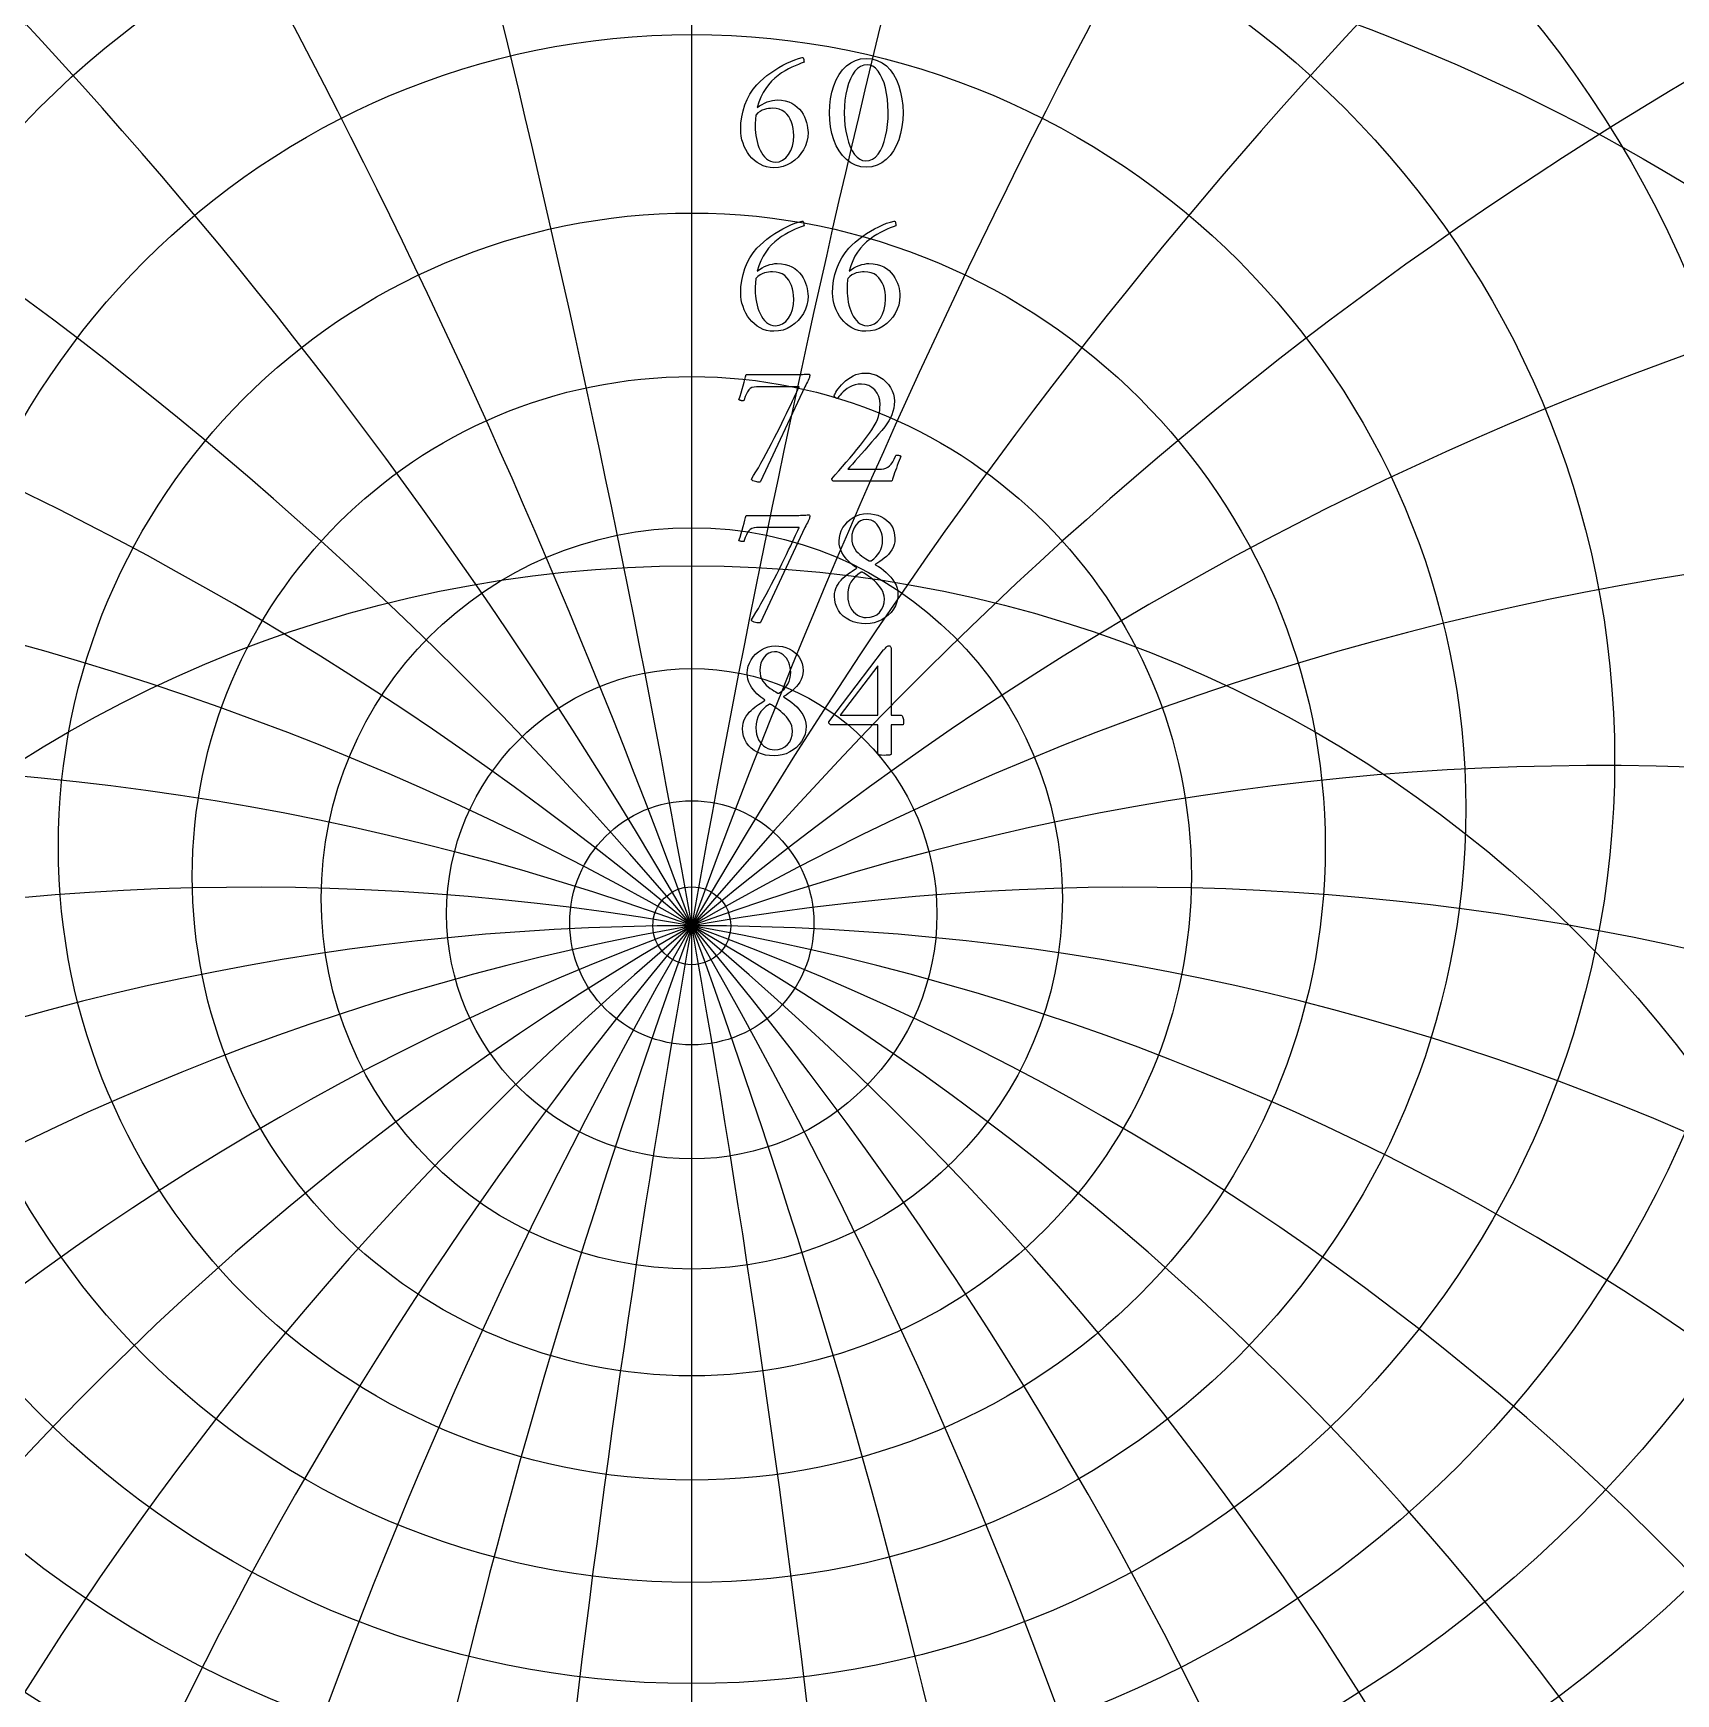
# Model space of a CAD drawing. Header units: millimetres. Extents: x -55 to 55, y -55 to 56.
# Drawn here: x -12.18 to 18.2, y 2.28 to 32.99 of the extents above; entities that cross this region are included whole.
import ezdxf

# ---------------------------------------------------------------- set-up
doc = ezdxf.new("R2010")
doc.units = ezdxf.units.MM
for name, color, linetype in [('CUT_OUTER', 1, 'Continuous'), ('ENGRAVE', 7, 'Continuous'), ('ENGRAVE_FINE', 8, 'Continuous'), ('TEXT', 5, 'Continuous')]:
    doc.layers.add(name, color=color, linetype=linetype)

msp = doc.modelspace()

# ---------------------------------------------------------------- linework, layer by layer
at = {"layer": 'CUT_OUTER'}
msp.add_arc((-0.0002, -0.0001), 54.7499, 132.89036, 87.80158, dxfattribs=at)
at = {"layer": 'ENGRAVE'}
msp.add_lwpolyline([(0, -54), (0, 54)], dxfattribs=at)
for centre, radius in [((0, 0), 54), ((0, 23.6947), 26.7872), ((0, 22.0044), 23.2388), ((0, 20.64), 20.023), ((0, 19.5378), 17.066), ((0, 0), 35.3478), ((0, 18.6513), 14.3111), ((0, 17.9466), 11.7138), ((0, 17.3986), 9.2379), ((0, 16.9891), 6.8533), ((0, 0), 23.1383), ((0, 16.7052), 4.5339), ((0, 16.5381), 2.2567), ((0, 16.483), 0.72)]:
    msp.add_circle(centre, radius, dxfattribs=at)
for centre, radius, start, end in [((0, 25.8003), 30.7681, 124.80163, 55.19837), ((0, 28.4491), 35.32, 154.69046, 25.30954), ((0, 31.8303), 40.6435, 174.4344, 5.5656), ((0, 36.2337), 47.0406, 190.30301, 349.69699), ((0, 42.1259), 54.9915, 203.97548, 336.02452), ((0, -29.6603), 46.1433, 40, 140), ((0, -29.6603), 46.1433, 40, 140)]:
    msp.add_arc(centre, radius, start, end, dxfattribs=at)
at = {"layer": 'ENGRAVE_FINE'}
for centre, radius, start, end in [((-261.6917, -29.6603), 265.7287, 3.647737, 18.170939), ((-261.6917, -29.6603), 265.7287, 3.647737, 18.170939), ((261.6917, -29.6603), 265.7287, 161.829061, 176.352263), ((261.6917, -29.6603), 265.7287, 161.829061, 176.352263), ((-126.7777, -29.6603), 134.914, 7.344159, 36.585691), ((-126.7777, -29.6603), 134.914, 7.344159, 36.585691), ((126.7777, -29.6603), 134.914, 143.414309, 172.655841), ((126.7777, -29.6603), 134.914, 143.414309, 172.655841), ((-79.9226, -29.6603), 92.2866, 11.140372, 55.492982), ((-79.9226, -29.6603), 92.2866, 11.140372, 55.492982), ((79.9226, -29.6603), 92.2866, 124.507018, 168.859628), ((79.9226, -29.6603), 92.2866, 124.507018, 168.859628), ((-54.9915, -29.6603), 71.7863, 15.092561, 75.137638), ((-54.9915, -29.6603), 71.7863, 15.092561, 75.137638), ((54.9915, -29.6603), 71.7863, 104.862362, 164.907439), ((54.9915, -29.6603), 71.7863, 104.862362, 164.907439), ((-38.7188, -29.6603), 60.2358, 19.26514, 95.711992), ((-38.7188, -29.6603), 60.2358, 19.26514, 95.711992), ((38.7188, -29.6603), 60.2358, 84.288008, 160.73486), ((38.7188, -29.6603), 60.2358, 84.288008, 160.73486), ((-26.6409, -29.6603), 53.2817, 23.73474, 115.54411), ((-26.6409, -29.6603), 53.2817, 23.73474, 115.54411), ((26.6409, -29.6603), 53.2817, 64.45589, 156.26526), ((26.6409, -29.6603), 53.2817, 64.45589, 156.26526), ((-16.7948, -29.6603), 49.1047, 28.59547, 125.06887), ((-16.7948, -29.6603), 49.1047, 28.59547, 125.06887), ((16.7948, -29.6603), 49.1047, 54.93113, 151.40453), ((16.7948, -29.6603), 49.1047, 54.93113, 151.40453), ((-8.1363, -29.6603), 46.8551, 33.96611, 133.10118), ((-8.1363, -29.6603), 46.8551, 33.96611, 133.10118), ((8.1363, -29.6603), 46.8551, 46.89882, 146.03389), ((8.1363, -29.6603), 46.8551, 46.89882, 146.03389)]:
    msp.add_arc(centre, radius, start, end, dxfattribs=at)
at = {"layer": 'TEXT'}
for points in [[(1.5776, 31.7511), (1.6558, 31.7473), (1.7273, 31.7359), (1.7923, 31.7169), (1.8507, 31.6904), (1.903, 31.6579), (1.9497, 31.6213), (1.9908, 31.5805), (2.0263, 31.5355), (2.0567, 31.4878), (2.0826, 31.4389), (2.1038, 31.3888), (2.1205, 31.3375), (2.1331, 31.2869), (2.1421, 31.2389), (2.1475, 31.1935), (2.1493, 31.1507), (2.144, 31.0659), (2.1281, 30.9842), (2.1017, 30.9055), (2.0646, 30.8297), (2.0187, 30.7591), (1.9656, 30.6956), (1.9054, 30.6393), (1.8379, 30.5902), (1.7645, 30.5504), (1.6866, 30.5219), (1.6041, 30.5049), (1.5169, 30.4992), (1.4484, 30.5031), (1.3832, 30.5148), (1.3214, 30.5342), (1.263, 30.5615), (1.2085, 30.5951), (1.1581, 30.6337), (1.1119, 30.6773), (1.0698, 30.7259), (1.0322, 30.7785), (0.9992, 30.8341), (0.9707, 30.8927), (0.9469, 30.9543), (0.928, 31.0172), (0.9146, 31.08), (0.9065, 31.1426), (0.9038, 31.205), (0.9086, 31.3231), (0.9229, 31.4381), (0.9469, 31.5499), (0.9804, 31.6584), (1.0231, 31.762), (1.0746, 31.8588), (1.1349, 31.9489), (1.204, 32.0321), (1.262, 32.0916), (1.3241, 32.1487), (1.3905, 32.2033), (1.461, 32.2556), (1.5341, 32.3049), (1.608, 32.3506), (1.6826, 32.3928), (1.758, 32.4313), (1.8326, 32.4654), (1.9046, 32.4944), (1.9739, 32.5181), (2.0407, 32.5367), (2.0509, 32.5344), (2.059, 32.5275), (2.0652, 32.516), (2.0694, 32.4999), (2.0722, 32.4829), (2.0742, 32.4684), (2.0754, 32.4565), (2.0758, 32.4473), (2.0246, 32.4297), (1.97, 32.4089), (1.912, 32.385), (1.8507, 32.3578), (1.7875, 32.3267), (1.7241, 32.2908), (1.6605, 32.2501), (1.5968, 32.2045), (1.5345, 32.1535), (1.4754, 32.0964), (1.4195, 32.033), (1.3668, 31.9634), (1.3187, 31.8869), (1.2766, 31.8026), (1.2405, 31.7104), (1.2104, 31.6105), (1.2531, 31.6422), (1.2982, 31.67), (1.3457, 31.6941), (1.3956, 31.7143), (1.4453, 31.7304), (1.4922, 31.7419), (1.5363, 31.7488), (1.5776, 31.7511)], [(3.2255, 32.5175), (3.3314, 32.5089), (3.4287, 32.4832), (3.5174, 32.4403), (3.5975, 32.3802), (3.6688, 32.3058), (3.7309, 32.2201), (3.7838, 32.123), (3.8275, 32.0145), (3.8617, 31.8977), (3.8861, 31.7754), (3.9008, 31.6478), (3.9057, 31.5147), (3.9007, 31.3817), (3.8857, 31.2541), (3.8608, 31.1318), (3.8259, 31.0149), (3.7815, 30.9064), (3.7281, 30.809), (3.6657, 30.7227), (3.5943, 30.6477), (3.5144, 30.5869), (3.4263, 30.5435), (3.33, 30.5175), (3.2255, 30.5088), (3.1237, 30.5175), (3.0291, 30.5435), (2.9417, 30.5869), (2.8614, 30.6477), (2.7893, 30.7227), (2.7261, 30.809), (2.6719, 30.9064), (2.6267, 31.0149), (2.5911, 31.1318), (2.5656, 31.2541), (2.5503, 31.3817), (2.5453, 31.5147), (2.5502, 31.6478), (2.5652, 31.7754), (2.5902, 31.8977), (2.6251, 32.0145), (2.6696, 32.123), (2.7233, 32.2201), (2.7862, 32.3058), (2.8582, 32.3802), (2.9387, 32.4403), (3.0267, 32.4832), (3.1223, 32.5089), (3.2255, 32.5175)], [(3.2415, 32.4025), (3.1783, 32.3951), (3.1197, 32.3726), (3.0657, 32.3352), (3.0163, 32.2828), (2.9719, 32.2178), (2.9329, 32.1427), (2.8992, 32.0573), (2.871, 31.9618), (2.8486, 31.8584), (2.8327, 31.7495), (2.8231, 31.6349), (2.8199, 31.5147), (2.8231, 31.3959), (2.8327, 31.282), (2.8486, 31.1731), (2.871, 31.0692), (2.8988, 30.9729), (2.9313, 30.8868), (2.9683, 30.8109), (3.0099, 30.7451), (3.0555, 30.692), (3.1045, 30.6541), (3.1569, 30.6313), (3.2127, 30.6237), (3.28, 30.6315), (3.3412, 30.6549), (3.3965, 30.6938), (3.4458, 30.7483), (3.4893, 30.8157), (3.5269, 30.8936), (3.5587, 30.9818), (3.5848, 31.0804), (3.605, 31.1864), (3.6195, 31.2968), (3.6282, 31.4115), (3.6311, 31.5307), (3.628, 31.6506), (3.6187, 31.7642), (3.6032, 31.8717), (3.5816, 31.973), (3.5544, 32.0662), (3.5225, 32.1495), (3.4858, 32.2227), (3.4442, 32.286), (3.3986, 32.337), (3.3496, 32.3734), (3.2972, 32.3953), (3.2415, 32.4025)], [(1.1848, 31.4732), (1.1818, 31.4475), (1.1792, 31.4213), (1.177, 31.3948), (1.1752, 31.3678), (1.1738, 31.3407), (1.1728, 31.3135), (1.1722, 31.2864), (1.172, 31.2593), (1.1734, 31.206), (1.1776, 31.1515), (1.1846, 31.0958), (1.1944, 31.0389), (1.2071, 30.9824), (1.2227, 30.9279), (1.2414, 30.8754), (1.263, 30.8249), (1.2877, 30.7777), (1.3153, 30.7351), (1.346, 30.6971), (1.3796, 30.6637), (1.4161, 30.6364), (1.4555, 30.617), (1.4976, 30.6053), (1.5425, 30.6014), (1.6141, 30.6102), (1.679, 30.6365), (1.7371, 30.6804), (1.7884, 30.7419), (1.8303, 30.8165), (1.8602, 30.9), (1.8782, 30.9922), (1.8842, 31.0932), (1.8817, 31.1591), (1.8742, 31.2225), (1.8617, 31.2836), (1.8443, 31.3423), (1.8214, 31.397), (1.7928, 31.4461), (1.7583, 31.4896), (1.7181, 31.5275), (1.6716, 31.5582), (1.6183, 31.5802), (1.5583, 31.5934), (1.4914, 31.5978), (1.457, 31.5965), (1.4207, 31.5926), (1.3827, 31.5861), (1.3429, 31.577), (1.3025, 31.5627), (1.2626, 31.5407), (1.2234, 31.5108), (1.1848, 31.4732)], [(1.5776, 28.7272), (1.6558, 28.7234), (1.7273, 28.712), (1.7923, 28.6931), (1.8507, 28.6665), (1.903, 28.6341), (1.9497, 28.5975), (1.9908, 28.5567), (2.0263, 28.5116), (2.0567, 28.4639), (2.0826, 28.415), (2.1038, 28.3649), (2.1205, 28.3136), (2.1331, 28.263), (2.1421, 28.215), (2.1475, 28.1696), (2.1493, 28.1268), (2.144, 28.0421), (2.1281, 27.9604), (2.1017, 27.8816), (2.0646, 27.8059), (2.0187, 27.7352), (1.9656, 27.6717), (1.9054, 27.6155), (1.8379, 27.5664), (1.7645, 27.5265), (1.6866, 27.4981), (1.6041, 27.481), (1.5169, 27.4753), (1.4484, 27.4792), (1.3832, 27.4909), (1.3214, 27.5104), (1.263, 27.5376), (1.2085, 27.5712), (1.1581, 27.6099), (1.1119, 27.6535), (1.0698, 27.7021), (1.0322, 27.7547), (0.9992, 27.8103), (0.9707, 27.8688), (0.9469, 27.9304), (0.928, 27.9934), (0.9146, 28.0562), (0.9065, 28.1187), (0.9038, 28.1811), (0.9086, 28.2993), (0.9229, 28.4142), (0.9469, 28.526), (0.9804, 28.6346), (1.0231, 28.7382), (1.0746, 28.835), (1.1349, 28.925), (1.204, 29.0082), (1.262, 29.0677), (1.3241, 29.1248), (1.3905, 29.1795), (1.461, 29.2318), (1.5341, 29.2811), (1.608, 29.3268), (1.6826, 29.3689), (1.758, 29.4074), (1.8326, 29.4416), (1.9046, 29.4705), (1.9739, 29.4943), (2.0407, 29.5128), (2.0509, 29.5105), (2.059, 29.5036), (2.0652, 29.4922), (2.0694, 29.4761), (2.0722, 29.459), (2.0742, 29.4446), (2.0754, 29.4327), (2.0758, 29.4234), (2.0246, 29.4058), (1.97, 29.3851), (1.912, 29.3611), (1.8507, 29.334), (1.7875, 29.3028), (1.7241, 29.2669), (1.6605, 29.2262), (1.5968, 29.1807), (1.5345, 29.1297), (1.4754, 29.0725), (1.4195, 29.0091), (1.3668, 28.9396), (1.3187, 28.863), (1.2766, 28.7787), (1.2405, 28.6866), (1.2104, 28.5867), (1.2531, 28.6183), (1.2982, 28.6462), (1.3457, 28.6702), (1.3956, 28.6905), (1.4453, 28.7066), (1.4922, 28.718), (1.5363, 28.7249), (1.5776, 28.7272)], [(3.2766, 28.7272), (3.3547, 28.7234), (3.4263, 28.712), (3.4912, 28.6931), (3.5496, 28.6665), (3.6019, 28.6341), (3.6486, 28.5975), (3.6897, 28.5567), (3.7253, 28.5116), (3.7557, 28.4639), (3.7816, 28.415), (3.8028, 28.3649), (3.8195, 28.3136), (3.8321, 28.263), (3.841, 28.215), (3.8464, 28.1696), (3.8482, 28.1268), (3.8429, 28.0421), (3.8271, 27.9604), (3.8006, 27.8816), (3.7636, 27.8059), (3.7177, 27.7352), (3.6646, 27.6717), (3.6043, 27.6155), (3.5369, 27.5664), (3.4635, 27.5265), (3.3856, 27.4981), (3.303, 27.481), (3.2159, 27.4753), (3.1473, 27.4792), (3.0822, 27.4909), (3.0204, 27.5104), (2.962, 27.5376), (2.9074, 27.5712), (2.857, 27.6099), (2.8108, 27.6535), (2.7688, 27.7021), (2.7312, 27.7547), (2.6981, 27.8103), (2.6697, 27.8688), (2.6459, 27.9304), (2.627, 27.9934), (2.6135, 28.0562), (2.6054, 28.1187), (2.6027, 28.1811), (2.6075, 28.2993), (2.6219, 28.4142), (2.6459, 28.526), (2.6794, 28.6346), (2.7221, 28.7382), (2.7736, 28.835), (2.8339, 28.925), (2.9029, 29.0082), (2.9609, 29.0677), (3.0231, 29.1248), (3.0895, 29.1795), (3.16, 29.2318), (3.2331, 29.2811), (3.3069, 29.3268), (3.3816, 29.3689), (3.457, 29.4074), (3.5316, 29.4416), (3.6035, 29.4705), (3.6729, 29.4943), (3.7396, 29.5128), (3.7498, 29.5105), (3.758, 29.5036), (3.7642, 29.4922), (3.7684, 29.4761), (3.7712, 29.459), (3.7732, 29.4446), (3.7744, 29.4327), (3.7748, 29.4234), (3.7236, 29.4058), (3.669, 29.3851), (3.611, 29.3611), (3.5496, 29.334), (3.4865, 29.3028), (3.4231, 29.2669), (3.3595, 29.2262), (3.2957, 29.1807), (3.2335, 29.1297), (3.1744, 29.0725), (3.1185, 29.0091), (3.0658, 28.9396), (3.0177, 28.863), (2.9756, 28.7787), (2.9395, 28.6866), (2.9093, 28.5867), (2.952, 28.6183), (2.9971, 28.6462), (3.0446, 28.6702), (3.0945, 28.6905), (3.1442, 28.7066), (3.1912, 28.718), (3.2353, 28.7249), (3.2766, 28.7272)], [(1.1848, 28.4494), (1.1818, 28.4236), (1.1792, 28.3975), (1.177, 28.3709), (1.1752, 28.344), (1.1738, 28.3168), (1.1728, 28.2897), (1.1722, 28.2625), (1.172, 28.2354), (1.1734, 28.1821), (1.1776, 28.1276), (1.1846, 28.0719), (1.1944, 28.015), (1.2071, 27.9586), (1.2227, 27.9041), (1.2414, 27.8516), (1.263, 27.8011), (1.2877, 27.7539), (1.3153, 27.7113), (1.346, 27.6732), (1.3796, 27.6398), (1.4161, 27.6126), (1.4555, 27.5931), (1.4976, 27.5814), (1.5425, 27.5775), (1.6141, 27.5863), (1.679, 27.6127), (1.7371, 27.6566), (1.7884, 27.718), (1.8303, 27.7927), (1.8602, 27.8761), (1.8782, 27.9683), (1.8842, 28.0693), (1.8817, 28.1352), (1.8742, 28.1987), (1.8617, 28.2598), (1.8443, 28.3184), (1.8214, 28.3731), (1.7928, 28.4222), (1.7583, 28.4657), (1.7181, 28.5037), (1.6716, 28.5344), (1.6183, 28.5564), (1.5583, 28.5695), (1.4914, 28.5739), (1.457, 28.5726), (1.4207, 28.5687), (1.3827, 28.5622), (1.3429, 28.5532), (1.3025, 28.5389), (1.2626, 28.5168), (1.2234, 28.487), (1.1848, 28.4494)], [(2.8838, 28.4494), (2.8808, 28.4236), (2.8782, 28.3975), (2.876, 28.3709), (2.8742, 28.344), (2.8728, 28.3168), (2.8718, 28.2897), (2.8712, 28.2625), (2.871, 28.2354), (2.8724, 28.1821), (2.8766, 28.1276), (2.8836, 28.0719), (2.8934, 28.015), (2.906, 27.9586), (2.9217, 27.9041), (2.9404, 27.8516), (2.962, 27.8011), (2.9867, 27.7539), (3.0143, 27.7113), (3.0449, 27.6732), (3.0786, 27.6398), (3.1151, 27.6126), (3.1544, 27.5931), (3.1965, 27.5814), (3.2415, 27.5775), (3.3131, 27.5863), (3.378, 27.6127), (3.4361, 27.6566), (3.4874, 27.718), (3.5293, 27.7927), (3.5592, 27.8761), (3.5772, 27.9683), (3.5832, 28.0693), (3.5807, 28.1352), (3.5732, 28.1987), (3.5607, 28.2598), (3.5432, 28.3184), (3.5204, 28.3731), (3.4917, 28.4222), (3.4573, 28.4657), (3.4171, 28.5037), (3.3706, 28.5344), (3.3173, 28.5564), (3.2572, 28.5695), (3.1904, 28.5739), (3.1559, 28.5726), (3.1197, 28.5687), (3.0817, 28.5622), (3.0419, 28.5532), (3.0014, 28.5389), (2.9616, 28.5168), (2.9224, 28.487), (2.8838, 28.4494)], [(1.9481, 26.674), (1.979, 26.6743), (2.0111, 26.6752), (2.0445, 26.6767), (2.079, 26.6788), (2.1105, 26.6809), (2.1349, 26.6824), (2.1521, 26.6833), (2.162, 26.6836), (2.1704, 26.6818), (2.1764, 26.6764), (2.18, 26.6674), (2.1812, 26.6549), (2.1794, 26.6374), (2.174, 26.6169), (2.165, 26.5935), (2.1525, 26.567), (2.1379, 26.5386), (2.1229, 26.5092), (2.1075, 26.4787), (2.0918, 26.4473), (1.271, 24.694), (1.2654, 24.6898), (1.2583, 24.6868), (1.2495, 24.685), (1.2391, 24.6844), (1.2205, 24.6855), (1.2, 24.6888), (1.1774, 24.6943), (1.1529, 24.702), (1.1305, 24.7111), (1.1145, 24.7208), (1.105, 24.731), (1.1018, 24.7419), (1.1427, 24.8058), (1.1856, 24.8761), (1.2305, 24.9527), (1.2774, 25.0357), (1.3256, 25.1232), (1.3744, 25.213), (1.4238, 25.3052), (1.4738, 25.3998), (1.5235, 25.4952), (1.572, 25.5898), (1.6193, 25.6836), (1.6654, 25.7766), (1.7097, 25.8672), (1.7517, 25.9535), (1.7912, 26.0356), (1.8283, 26.1136), (1.8624, 26.1856), (1.893, 26.2501), (1.9199, 26.307), (1.9433, 26.3563), (1.9621, 26.3961), (1.9756, 26.4245), (1.9837, 26.4416), (1.9864, 26.4473), (1.1944, 26.4473), (1.1509, 26.4437), (1.113, 26.4329), (1.0806, 26.4149), (1.0539, 26.3898), (1.0307, 26.3569), (1.0092, 26.3155), (0.9892, 26.2658), (0.9708, 26.2078), (0.9672, 26.1994), (0.9597, 26.1934), (0.9481, 26.1898), (0.9325, 26.1886), (0.927, 26.189), (0.9201, 26.1902), (0.9119, 26.1922), (0.9022, 26.195), (0.8925, 26.1982), (0.8842, 26.2014), (0.8773, 26.2046), (0.8718, 26.2078), (0.8923, 26.2719), (0.9122, 26.3367), (0.9314, 26.4021), (0.9501, 26.468), (0.9671, 26.5306), (0.9816, 26.5858), (0.9935, 26.6336), (1.0028, 26.674)], [(3.8674, 25.1667), (3.8512, 25.127), (3.8347, 25.0848), (3.8177, 25.04), (3.8003, 24.9926), (3.7832, 24.9448), (3.7668, 24.8988), (3.7512, 24.8546), (3.7365, 24.8122), (3.7233, 24.7741), (3.7125, 24.7427), (3.7041, 24.7182), (3.6981, 24.7004), (2.6187, 24.7004), (2.6138, 24.7041), (2.6087, 24.7088), (2.6034, 24.7145), (2.598, 24.7212), (2.5931, 24.7281), (2.5896, 24.7343), (2.5875, 24.74), (2.5868, 24.7451), (2.6526, 24.8194), (2.7193, 24.8952), (2.7868, 24.9727), (2.855, 25.0517), (2.9229, 25.1313), (2.9892, 25.2106), (3.0538, 25.2894), (3.1169, 25.3679), (3.177, 25.4445), (3.2327, 25.518), (3.284, 25.5882), (3.3309, 25.6553), (3.3745, 25.7233), (3.4095, 25.787), (3.436, 25.8463), (3.4538, 25.9012), (3.4657, 25.9545), (3.4742, 26.009), (3.4793, 26.0647), (3.481, 26.1215), (3.4749, 26.1982), (3.4566, 26.2684), (3.4262, 26.3323), (3.3836, 26.3898), (3.3316, 26.4373), (3.273, 26.4712), (3.2078, 26.4916), (3.1361, 26.4984), (3.0758, 26.495), (3.0195, 26.4848), (2.9672, 26.4678), (2.9189, 26.4441), (2.8748, 26.4163), (2.8351, 26.3874), (2.7997, 26.3573), (2.7688, 26.3259), (2.7425, 26.296), (2.7209, 26.27), (2.7041, 26.2481), (2.6922, 26.2301), (2.6825, 26.2314), (2.6726, 26.2353), (2.6625, 26.2418), (2.6522, 26.2509), (2.6432, 26.2606), (2.6367, 26.2688), (2.6328, 26.2757), (2.6315, 26.2812), (2.6384, 26.2981), (2.6494, 26.3199), (2.6647, 26.3468), (2.6842, 26.3786), (2.7078, 26.4134), (2.7357, 26.4489), (2.7677, 26.4852), (2.8039, 26.5223), (2.8438, 26.5585), (2.8866, 26.5918), (2.9324, 26.6223), (2.9812, 26.6501), (3.033, 26.6731), (3.0878, 26.6896), (3.1455, 26.6995), (3.2063, 26.7028), (3.2797, 26.6981), (3.3496, 26.684), (3.4162, 26.6606), (3.4794, 26.6277), (3.5377, 26.5875), (3.5895, 26.5419), (3.6351, 26.4909), (3.6742, 26.4345), (3.7056, 26.3744), (3.7281, 26.3124), (3.7415, 26.2483), (3.746, 26.1822), (3.743, 26.1162), (3.7341, 26.0521), (3.7191, 25.99), (3.6981, 25.9299), (3.672, 25.8718), (3.6414, 25.8158), (3.6065, 25.7617), (3.5672, 25.7096), (3.5114, 25.6414), (3.4526, 25.5711), (3.3908, 25.4985), (3.3261, 25.4237), (3.2607, 25.3491), (3.1971, 25.2768), (3.1354, 25.207), (3.0754, 25.1395), (3.0193, 25.0766), (2.9692, 25.0202), (2.9251, 24.9704), (2.887, 24.9272), (3.5065, 24.9272), (3.5507, 24.9308), (3.5907, 24.9419), (3.6266, 24.9604), (3.6582, 24.9862), (3.6873, 25.0197), (3.7153, 25.0609), (3.7423, 25.1099), (3.7684, 25.1667), (3.773, 25.1751), (3.7804, 25.181), (3.7905, 25.1846), (3.8035, 25.1858), (3.8091, 25.1854), (3.8163, 25.1842), (3.8251, 25.1822), (3.8355, 25.1794), (3.8458, 25.1762), (3.8546, 25.1731), (3.8618, 25.1699), (3.8674, 25.1667)], [(1.9481, 24.0707), (1.979, 24.071), (2.0111, 24.0719), (2.0445, 24.0734), (2.079, 24.0755), (2.1105, 24.0776), (2.1349, 24.0791), (2.1521, 24.08), (2.162, 24.0803), (2.1704, 24.0785), (2.1764, 24.0731), (2.18, 24.0641), (2.1812, 24.0516), (2.1794, 24.0341), (2.174, 24.0136), (2.165, 23.9902), (2.1525, 23.9637), (2.1379, 23.9353), (2.1229, 23.9059), (2.1075, 23.8754), (2.0918, 23.844), (1.271, 22.0907), (1.2654, 22.0865), (1.2583, 22.0835), (1.2495, 22.0817), (1.2391, 22.0812), (1.2205, 22.0822), (1.2, 22.0855), (1.1774, 22.091), (1.1529, 22.0987), (1.1305, 22.1078), (1.1145, 22.1175), (1.105, 22.1278), (1.1018, 22.1386), (1.1427, 22.2025), (1.1856, 22.2728), (1.2305, 22.3494), (1.2774, 22.4324), (1.3256, 22.5199), (1.3744, 22.6097), (1.4238, 22.7019), (1.4738, 22.7965), (1.5235, 22.8919), (1.572, 22.9865), (1.6193, 23.0803), (1.6654, 23.1733), (1.7097, 23.2639), (1.7517, 23.3502), (1.7912, 23.4323), (1.8283, 23.5103), (1.8624, 23.5823), (1.893, 23.6468), (1.9199, 23.7037), (1.9433, 23.753), (1.9621, 23.7928), (1.9756, 23.8212), (1.9837, 23.8383), (1.9864, 23.844), (1.1944, 23.844), (1.1509, 23.8404), (1.113, 23.8296), (1.0806, 23.8117), (1.0539, 23.7865), (1.0307, 23.7536), (1.0092, 23.7123), (0.9892, 23.6626), (0.9708, 23.6045), (0.9672, 23.5961), (0.9597, 23.5901), (0.9481, 23.5865), (0.9325, 23.5853), (0.927, 23.5857), (0.9201, 23.5869), (0.9119, 23.5889), (0.9022, 23.5917), (0.8925, 23.5949), (0.8842, 23.5981), (0.8773, 23.6013), (0.8718, 23.6045), (0.8923, 23.6686), (0.9122, 23.7334), (0.9314, 23.7988), (0.9501, 23.8647), (0.9671, 23.9273), (0.9816, 23.9825), (0.9935, 24.0303), (1.0028, 24.0707)], [(3.2415, 24.1027), (3.3102, 24.0993), (3.376, 24.0891), (3.4388, 24.0721), (3.4985, 24.0484), (3.5539, 24.0182), (3.6035, 23.9821), (3.6473, 23.94), (3.6854, 23.8919), (3.7161, 23.838), (3.738, 23.7785), (3.7512, 23.7135), (3.7556, 23.6428), (3.752, 23.5841), (3.7412, 23.5294), (3.7233, 23.4787), (3.6981, 23.432), (3.6679, 23.3889), (3.6347, 23.349), (3.5984, 23.3123), (3.5592, 23.2787), (3.519, 23.248), (3.4798, 23.2197), (3.4415, 23.1937), (3.4043, 23.1702), (3.3959, 23.1666), (3.3931, 23.1622), (3.3959, 23.157), (3.4043, 23.151), (3.4521, 23.1234), (3.4997, 23.0919), (3.5471, 23.0564), (3.5943, 23.0169), (3.6394, 22.9741), (3.6806, 22.929), (3.7177, 22.8815), (3.7508, 22.8316), (3.7781, 22.7799), (3.7975, 22.727), (3.8092, 22.673), (3.8131, 22.6177), (3.8079, 22.5414), (3.7923, 22.4692), (3.7664, 22.4009), (3.7301, 22.3366), (3.6853, 22.2777), (3.6339, 22.2253), (3.5759, 22.1795), (3.5113, 22.1402), (3.4421, 22.1088), (3.3704, 22.0863), (3.296, 22.0729), (3.2191, 22.0684), (3.1368, 22.0724), (3.059, 22.0843), (2.9859, 22.1043), (2.9173, 22.1322), (2.8547, 22.1674), (2.7995, 22.2089), (2.7517, 22.2568), (2.7113, 22.3111), (2.6792, 22.3708), (2.6562, 22.4348), (2.6425, 22.5033), (2.6379, 22.5762), (2.6407, 22.626), (2.649, 22.6736), (2.663, 22.7187), (2.6826, 22.7614), (2.7063, 22.8017), (2.7329, 22.8396), (2.7622, 22.8751), (2.7944, 22.9083), (2.828, 22.939), (2.8618, 22.9674), (2.8958, 22.9933), (2.9301, 23.0169), (2.9629, 23.0382), (2.9928, 23.0576), (3.0196, 23.0749), (3.0435, 23.0903), (3.0482, 23.0949), (3.0498, 23.0991), (3.0482, 23.1029), (3.0435, 23.1063), (3.0108, 23.1275), (2.9768, 23.153), (2.9414, 23.1826), (2.9045, 23.2165), (2.8684, 23.2539), (2.8351, 23.2943), (2.8045, 23.3377), (2.7768, 23.3841), (2.7537, 23.4332), (2.7373, 23.4847), (2.7274, 23.5386), (2.7241, 23.5949), (2.7286, 23.6608), (2.7421, 23.7242), (2.7645, 23.7853), (2.796, 23.844), (2.8348, 23.8988), (2.8794, 23.9482), (2.9298, 23.9922), (2.986, 24.0308), (3.0462, 24.0622), (3.1089, 24.0847), (3.174, 24.0982), (3.2415, 24.1027)], [(3.2255, 23.9941), (3.1717, 23.9877), (3.1221, 23.9685), (3.0767, 23.9366), (3.0355, 23.8919), (3.0012, 23.8384), (2.9768, 23.7801), (2.9621, 23.717), (2.9572, 23.6492), (2.9607, 23.5924), (2.9712, 23.5402), (2.9887, 23.4926), (3.0131, 23.4496), (3.0424, 23.4108), (3.0742, 23.3757), (3.1086, 23.3445), (3.1456, 23.3171), (3.1828, 23.2925), (3.2175, 23.2699), (3.2498, 23.2494), (3.2798, 23.2308), (3.2834, 23.2294), (3.2878, 23.2284), (3.2929, 23.2278), (3.2989, 23.2276), (3.3003, 23.2276), (3.3013, 23.2276), (3.3019, 23.2276), (3.3021, 23.2276), (3.3067, 23.2278), (3.3109, 23.2284), (3.3147, 23.2294), (3.3181, 23.2308), (3.3636, 23.2648), (3.4043, 23.3027), (3.4402, 23.3446), (3.4714, 23.3905), (3.4965, 23.4404), (3.5145, 23.4943), (3.5253, 23.5522), (3.5289, 23.6141), (3.5266, 23.66), (3.5197, 23.7051), (3.5082, 23.7494), (3.4921, 23.7929), (3.4719, 23.8342), (3.4478, 23.8719), (3.42, 23.9061), (3.3884, 23.9366), (3.353, 23.9618), (3.3141, 23.9797), (3.2716, 23.9905), (3.2255, 23.9941)], [(3.2255, 22.1802), (3.2982, 22.1861), (3.3632, 22.2041), (3.4204, 22.234), (3.4698, 22.276), (3.5096, 22.3277), (3.5381, 22.3869), (3.5551, 22.4538), (3.5608, 22.5282), (3.5574, 22.5755), (3.5472, 22.6213), (3.5303, 22.6657), (3.5065, 22.7087), (3.4782, 22.7498), (3.4474, 22.7885), (3.4143, 22.8248), (3.3788, 22.8588), (3.3426, 22.89), (3.3077, 22.9183), (3.274, 22.9435), (3.2415, 22.9658), (3.2125, 22.9845), (3.1896, 22.9993), (3.1726, 23.0101), (3.1616, 23.0169), (3.1556, 23.0197), (3.1504, 23.0217), (3.146, 23.0228), (3.1425, 23.0232), (3.1381, 23.023), (3.1345, 23.0224), (3.1317, 23.0215), (3.1297, 23.0201), (3.0701, 22.9787), (3.0191, 22.9346), (2.9767, 22.8877), (2.9429, 22.838), (2.917, 22.7839), (2.8985, 22.7239), (2.8875, 22.6578), (2.8838, 22.5857), (2.887, 22.5242), (2.8965, 22.4672), (2.9125, 22.4148), (2.9349, 22.367), (2.9621, 22.3242), (2.9928, 22.2867), (3.0268, 22.2547), (3.0642, 22.2281), (3.1036, 22.2071), (3.1436, 22.1921), (3.1843, 22.1831), (3.2255, 22.1802)], [(1.5425, 21.6583), (1.6112, 21.6549), (1.677, 21.6447), (1.7398, 21.6278), (1.7996, 21.604), (1.855, 21.5739), (1.9046, 21.5378), (1.9484, 21.4957), (1.9864, 21.4475), (2.0171, 21.3937), (2.0391, 21.3342), (2.0523, 21.2691), (2.0566, 21.1985), (2.0531, 21.1398), (2.0423, 21.0851), (2.0243, 21.0344), (1.9992, 20.9877), (1.9689, 20.9446), (1.9357, 20.9046), (1.8995, 20.8679), (1.8602, 20.8344), (1.82, 20.8036), (1.7808, 20.7753), (1.7426, 20.7494), (1.7054, 20.7258), (1.697, 20.7222), (1.6942, 20.7178), (1.697, 20.7126), (1.7054, 20.7066), (1.7532, 20.6791), (1.8008, 20.6476), (1.8482, 20.612), (1.8954, 20.5725), (1.9405, 20.5298), (1.9816, 20.4847), (2.0187, 20.4372), (2.0519, 20.3873), (2.0791, 20.3356), (2.0986, 20.2827), (2.1102, 20.2286), (2.1141, 20.1733), (2.1089, 20.0971), (2.0934, 20.0248), (2.0674, 19.9566), (2.0311, 19.8923), (1.9863, 19.8333), (1.9349, 19.7809), (1.8769, 19.7351), (1.8123, 19.6959), (1.7432, 19.6644), (1.6714, 19.642), (1.5971, 19.6285), (1.5201, 19.624), (1.4378, 19.628), (1.3601, 19.64), (1.2869, 19.66), (1.2183, 19.6879), (1.1558, 19.723), (1.1006, 19.7645), (1.0528, 19.8125), (1.0124, 19.8667), (0.9802, 19.9264), (0.9573, 19.9905), (0.9435, 20.059), (0.9389, 20.1318), (0.9417, 20.1817), (0.9501, 20.2292), (0.9641, 20.2743), (0.9836, 20.317), (1.0074, 20.3574), (1.0339, 20.3953), (1.0633, 20.4308), (1.0954, 20.4639), (1.129, 20.4947), (1.1629, 20.523), (1.1969, 20.549), (1.2311, 20.5725), (1.2639, 20.5939), (1.2938, 20.6132), (1.3206, 20.6306), (1.3445, 20.646), (1.3493, 20.6506), (1.3509, 20.6547), (1.3493, 20.6585), (1.3445, 20.6619), (1.3118, 20.6832), (1.2778, 20.7086), (1.2424, 20.7383), (1.2056, 20.7721), (1.1694, 20.8095), (1.1361, 20.85), (1.1056, 20.8934), (1.0778, 20.9398), (1.0548, 20.9889), (1.0383, 21.0404), (1.0284, 21.0943), (1.0251, 21.1505), (1.0296, 21.2164), (1.0431, 21.2799), (1.0655, 21.341), (1.097, 21.3996), (1.1358, 21.4544), (1.1804, 21.5038), (1.2308, 21.5478), (1.287, 21.5865), (1.3473, 21.6179), (1.41, 21.6404), (1.475, 21.6538), (1.5425, 21.6583)], [(1.5265, 21.5497), (1.4727, 21.5434), (1.4231, 21.5242), (1.3777, 21.4923), (1.3365, 21.4475), (1.3023, 21.3941), (1.2778, 21.3358), (1.2631, 21.2727), (1.2583, 21.2048), (1.2618, 21.1481), (1.2722, 21.0959), (1.2897, 21.0483), (1.3141, 21.0052), (1.3434, 20.9664), (1.3752, 20.9314), (1.4097, 20.9002), (1.4467, 20.8727), (1.4838, 20.8482), (1.5185, 20.8256), (1.5509, 20.805), (1.5808, 20.7865), (1.5844, 20.7851), (1.5888, 20.7841), (1.594, 20.7835), (1.6, 20.7833), (1.6014, 20.7833), (1.6024, 20.7833), (1.603, 20.7833), (1.6032, 20.7833), (1.6078, 20.7835), (1.6119, 20.7841), (1.6157, 20.7851), (1.6191, 20.7865), (1.6646, 20.8204), (1.7054, 20.8583), (1.7413, 20.9003), (1.7724, 20.9462), (1.7976, 20.9961), (1.8155, 21.05), (1.8263, 21.1078), (1.8299, 21.1697), (1.8276, 21.2156), (1.8207, 21.2607), (1.8092, 21.305), (1.7932, 21.3485), (1.7729, 21.3899), (1.7489, 21.4276), (1.721, 21.4617), (1.6894, 21.4923), (1.6541, 21.5174), (1.6151, 21.5354), (1.5726, 21.5461), (1.5265, 21.5497)], [(3.6406, 21.6615), (3.6525, 21.6603), (3.6626, 21.6567), (3.6709, 21.6507), (3.6774, 21.6424), (3.6823, 21.6328), (3.6858, 21.6232), (3.6878, 21.6136), (3.6885, 21.604), (3.6885, 20.3745), (3.8738, 20.3745), (3.8816, 20.3721), (3.8889, 20.3649), (3.8959, 20.353), (3.9025, 20.3362), (3.9081, 20.3162), (3.9121, 20.2947), (3.9145, 20.2715), (3.9153, 20.2468), (3.9147, 20.2304), (3.9129, 20.2164), (3.9099, 20.2049), (3.9057, 20.1957), (3.6885, 20.1957), (3.6885, 19.6496), (3.6873, 19.6491), (3.6834, 19.6476), (3.6769, 19.6451), (3.6678, 19.6416), (3.6529, 19.6381), (3.6291, 19.6356), (3.5962, 19.6341), (3.5544, 19.6336), (3.5055, 19.6352), (3.4706, 19.64), (3.4496, 19.648), (3.4426, 19.6592), (3.4426, 20.1957), (2.5644, 20.1957), (2.5569, 20.201), (2.5504, 20.2073), (2.545, 20.2145), (2.5405, 20.2228), (2.537, 20.2313), (2.5345, 20.2392), (2.533, 20.2465), (2.5325, 20.2532), (3.548, 21.5817), (3.5568, 21.592), (3.5672, 21.6036), (3.5792, 21.6167), (3.5927, 21.6312), (3.6065, 21.6444), (3.6191, 21.6539), (3.6305, 21.6596), (3.6406, 21.6615)], [(3.4426, 21.2879), (2.7433, 20.3745), (3.4426, 20.3745)], [(1.5265, 19.7358), (1.5993, 19.7418), (1.6642, 19.7598), (1.7214, 19.7897), (1.7708, 19.8316), (1.8106, 19.8833), (1.8391, 19.9426), (1.8562, 20.0095), (1.8618, 20.0839), (1.8584, 20.1311), (1.8483, 20.1769), (1.8313, 20.2213), (1.8075, 20.2643), (1.7792, 20.3055), (1.7485, 20.3442), (1.7153, 20.3805), (1.6798, 20.4144), (1.6437, 20.4457), (1.6087, 20.4739), (1.575, 20.4992), (1.5425, 20.5214), (1.5135, 20.5402), (1.4906, 20.555), (1.4736, 20.5657), (1.4626, 20.5725), (1.4567, 20.5753), (1.4515, 20.5773), (1.4471, 20.5785), (1.4435, 20.5789), (1.4391, 20.5787), (1.4355, 20.5781), (1.4327, 20.5771), (1.4307, 20.5757), (1.3711, 20.5344), (1.3201, 20.4903), (1.2777, 20.4434), (1.2439, 20.3937), (1.218, 20.3396), (1.1996, 20.2795), (1.1885, 20.2134), (1.1848, 20.1414), (1.188, 20.0798), (1.1976, 20.0228), (1.2135, 19.9704), (1.2359, 19.9226), (1.2631, 19.8798), (1.2938, 19.8424), (1.3278, 19.8104), (1.3652, 19.7837), (1.4047, 19.7628), (1.4447, 19.7478), (1.4853, 19.7388), (1.5265, 19.7358)]]:
    msp.add_lwpolyline(points, close=True, dxfattribs=at)

doc.saveas('drawing.dxf')
